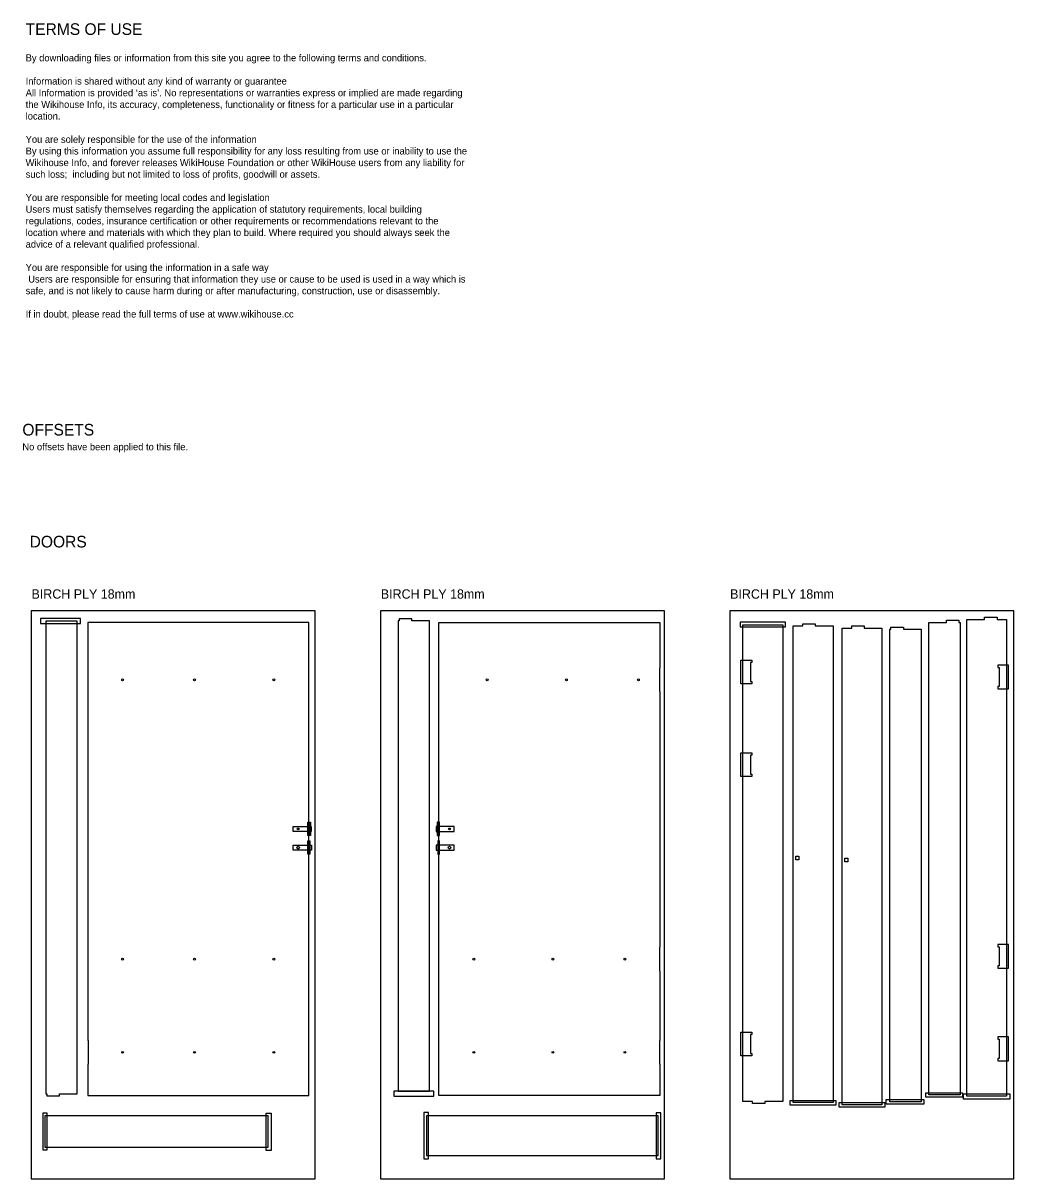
# Model space of a CAD drawing. Header units: inches. Extents: x -2871 to 2516, y -1264 to 7476.
# Drawn here: x -2871 to 1384, y 2512 to 7476 of the extents above; entities that cross this region are included whole.
import ezdxf

# ---------------------------------------------------------------- set-up
doc = ezdxf.new("R2010")
doc.units = ezdxf.units.IN
doc.header["$MEASUREMENT"] = 0
for name, color, linetype in [('0_SHEET_BirchPly 2440x1220x18', 3, 'CONTINUOUS'), ('1_anyTOOL_1mmDEEP_INSIDE', 2, 'CONTINUOUS'), ('3_anyTOOL_CUTTHROUGH_INSIDE', 4, 'CONTINUOUS'), ('4_anyTOOL_13mmDEEP_INSIDE', 1, 'CONTINUOUS'), ('5_anyTOOL_9mmDEEP_INSIDE', 6, 'CONTINUOUS'), ('6_anyTOOL_CUTTHROUGH_OUTSIDE', 5, 'CONTINUOUS')]:
    doc.layers.add(name, color=color, linetype=linetype)

msp = doc.modelspace()

# ---------------------------------------------------------------- linework, layer by layer
at = {"layer": '0_SHEET_BirchPly 2440x1220x18'}
for points in [[(-2836.2, 4952.1), (-2836.2, 2512.1), (-1616.2, 2512.1), (-1616.2, 4952.1)], [(-1336.2, 4952.1), (-1336.2, 2512.1), (-116.2, 2512.1), (-116.2, 4952.1)], [(163.8, 4952.1), (163.8, 2512.1), (1383.8, 2512.1), (1383.8, 4952.1)]]:
    msp.add_lwpolyline(points, close=True, dxfattribs=at)
at = {"layer": '1_anyTOOL_1mmDEEP_INSIDE'}
for points in [[(211.5, 4739.6), (258.3, 4739.6), (258.3, 4729.6), (252.3, 4729.6), (252.3, 4647.6), (258.3, 4647.6), (258.3, 4637.6), (211.5, 4637.6), (211.5, 4739.6)], [(1361, 4718.8), (1314.2, 4718.8), (1314.2, 4708.8), (1320.2, 4708.8), (1320.2, 4626.8), (1314.2, 4626.8), (1314.2, 4616.8), (1361, 4616.8), (1361, 4718.8)], [(211.5, 4342.1), (258.3, 4342.1), (258.3, 4332.1), (252.3, 4332.1), (252.3, 4250.1), (258.3, 4250.1), (258.3, 4240.1), (211.5, 4240.1), (211.5, 4342.1)], [(1361, 3519), (1314.2, 3519), (1314.2, 3509), (1320.2, 3509), (1320.2, 3427), (1314.2, 3427), (1314.2, 3417), (1361, 3417), (1361, 3519)], [(211.5, 3142.3), (258.3, 3142.3), (258.3, 3132.3), (252.3, 3132.3), (252.3, 3050.3), (258.3, 3050.3), (258.3, 3040.3), (211.5, 3040.3), (211.5, 3142.3)], [(1361, 3121.5), (1314.2, 3121.5), (1314.2, 3111.5), (1320.2, 3111.5), (1320.2, 3029.5), (1314.2, 3029.5), (1314.2, 3019.5), (1361, 3019.5), (1361, 3121.5)]]:
    msp.add_lwpolyline(points, dxfattribs=at)
at = {"layer": '3_anyTOOL_CUTTHROUGH_INSIDE'}
for points in [[(447.4, 3882.7), (447.4, 3898.7), (460.9, 3898.7), (460.9, 3882.7)], [(657.4, 3873.8), (657.4, 3889.8), (670.9, 3889.8), (670.9, 3873.8)]]:
    msp.add_lwpolyline(points, close=True, dxfattribs=at)
for centre, radius in [((-1689.5, 4014.8), 4), ((-1040.5, 4014.8), 4), ((-1689.8, 3934.6), 6), ((-1040.3, 3934.6), 6)]:
    msp.add_circle(centre, radius, dxfattribs=at)
at = {"layer": '4_anyTOOL_13mmDEEP_INSIDE'}
for points in [[(-1647.6, 4043.4), (-1640.1, 4043.4), (-1640.1, 3986.4), (-1647.6, 3986.4)], [(-1644.6, 4043.4), (-1637.1, 4043.4), (-1637.1, 3986.4), (-1644.6, 3986.4)], [(-1085.5, 4043.4), (-1093, 4043.4), (-1093, 3986.4), (-1085.5, 3986.4)], [(-1082.5, 4043.4), (-1090, 4043.4), (-1090, 3986.4), (-1082.5, 3986.4)], [(-1647.6, 3963.4), (-1640.1, 3963.4), (-1640.1, 3906.4), (-1647.6, 3906.4)], [(-1082.5, 3963.4), (-1090, 3963.4), (-1090, 3906.4), (-1082.5, 3906.4)]]:
    msp.add_lwpolyline(points, close=True, dxfattribs=at)
at = {"layer": '5_anyTOOL_9mmDEEP_INSIDE'}
for points in [[(-2796, 4897.9), (-2624.6, 4897.9), (-2624.6, 4918.2), (-2796, 4918.2)], [(208.7, 4882.3), (403.2, 4882.3), (403.2, 4902.7), (208.7, 4902.7)], [(-1710.6, 4025.9), (-1633.2, 4025.9), (-1633.2, 4003.9), (-1710.6, 4003.9)], [(-1019.5, 4025.9), (-1096.9, 4025.9), (-1096.9, 4003.9), (-1019.5, 4003.9)], [(-1710.6, 3945.9), (-1632.8, 3945.9), (-1632.8, 3923.9), (-1710.6, 3923.9)], [(-1019.5, 3945.9), (-1097.2, 3945.9), (-1097.2, 3923.9), (-1019.5, 3923.9)], [(-1279.2, 2867.8), (-1107.8, 2867.8), (-1107.8, 2888.1), (-1279.2, 2888.1)], [(1005.9, 2882.1), (1162.8, 2882.1), (1162.8, 2862.7), (1005.9, 2862.7)], [(423, 2848.7), (619.2, 2848.7), (619.2, 2828.1), (423, 2828.1)], [(632.8, 2839.8), (829.7, 2839.8), (829.7, 2820.6), (632.8, 2820.6)], [(835.2, 2852.3), (997.2, 2852.3), (997.2, 2833.1), (835.2, 2833.1)], [(1168, 2876.8), (1366.6, 2876.8), (1366.6, 2854.8), (1168, 2854.8)], [(-2768.2, 2794.4), (-2785.5, 2794.4), (-2785.5, 2637.5), (-2768.2, 2637.5)], [(-1827.2, 2795), (-1806.3, 2795), (-1806.3, 2633.3), (-1827.2, 2633.3)], [(-1129.6, 2796.7), (-1150.7, 2796.7), (-1150.7, 2597.9), (-1129.6, 2597.9)], [(-131.9, 2795.8), (-152.6, 2795.8), (-152.6, 2598.6), (-131.9, 2598.6)]]:
    msp.add_lwpolyline(points, close=True, dxfattribs=at)
for centre in [(-2443.6, 4655.6), (-2134.6, 4655.6), (-1794.6, 4655.6), (-877.9, 4655.6), (-537.9, 4655.6), (-228.9, 4655.6), (-2443.6, 3455.8), (-2134.6, 3455.8), (-1794.6, 3455.8), (-935.5, 3455.8), (-595.5, 3455.8), (-286.5, 3455.8), (-2443.6, 3055.6), (-2134.6, 3055.6), (-1794.6, 3055.6), (-935.5, 3055.6), (-595.5, 3055.6), (-286.5, 3055.6)]:
    msp.add_circle(centre, 4, dxfattribs=at)
at = {"layer": '6_anyTOOL_CUTTHROUGH_OUTSIDE'}
for points in [[(-1125.9, 4908.1), (-1202, 4908.1), (-1202, 4917.1), (-1256, 4917.1), (-1256, 4908.1), (-1261, 4908.1), (-1261, 2888.1), (-1125.9, 2888.1)], [(1181.6, 2867.8), (1181.6, 2876.8), (1181.6, 4914.8), (1257.7, 4914.8), (1257.7, 4923.8), (1311.7, 4923.8), (1311.7, 4914.8), (1352.7, 4914.8), (1352.7, 4718.8), (1352.7, 4616.8), (1352.7, 3519), (1352.7, 3417), (1352.7, 3119), (1352.7, 3022), (1352.7, 2876.8), (1352.7, 2867.8)], [(-2638.5, 4906.9), (-2773.6, 4906.9), (-2773.6, 2877.9), (-2768.6, 2877.9), (-2768.6, 2868.9), (-2714.6, 2868.9), (-2714.6, 2877.9), (-2638.5, 2877.9)], [(-1644.6, 4901.6), (-2593.6, 4901.6), (-2593.6, 4706.6), (-2592.6, 4706.6), (-2592.6, 4604.6), (-2593.6, 4604.6), (-2593.6, 3506.8), (-2592.6, 3506.8), (-2592.6, 3404.8), (-2593.5, 3404.8), (-2593.6, 3106.8), (-2591.6, 3106.8), (-2591.6, 3004.8), (-2593.6, 3004.8), (-2593.6, 2869.6), (-1644.6, 2869.6), (-1644.6, 3906.4), (-1644.6, 3963.4), (-1644.6, 3986.4), (-1644.6, 4043.4)], [(-1085.5, 4901.6), (-136.5, 4901.6), (-136.5, 4706.6), (-137.5, 4706.6), (-137.5, 4604.6), (-136.5, 4604.6), (-136.5, 3506.8), (-137.5, 3506.8), (-137.5, 3404.8), (-136.6, 3404.8), (-136.5, 3106.8), (-138.5, 3106.8), (-138.5, 3004.8), (-136.5, 3004.8), (-136.5, 2869.6), (-1085.5, 2869.6), (-1085.5, 3906.4), (-1085.5, 3963.4), (-1085.5, 3986.4), (-1085.5, 4043.4)], [(314.8, 2844.3), (314.8, 2835.3), (260.8, 2835.3), (260.8, 2844.3), (219.8, 2844.3), (219.8, 3040.3), (219.8, 3142.3), (219.8, 4240.1), (219.8, 4342.1), (219.8, 4640.1), (219.8, 4737.1), (219.8, 4882.3), (219.8, 4891.3), (390.9, 4891.3), (390.9, 4882.3), (390.9, 2844.3)], [(436.1, 2839.7), (436.1, 2848.7), (436.1, 4886.7), (477.1, 4886.7), (477.1, 4895.7), (531.1, 4895.7), (531.1, 4886.7), (607.2, 4886.7), (607.2, 2848.7), (607.2, 2839.7)], [(646.2, 2830.8), (646.2, 2839.8), (646.2, 4877.8), (687.2, 4877.8), (687.2, 4886.8), (741.2, 4886.8), (741.2, 4877.8), (817.3, 4877.8), (817.3, 2839.8), (817.3, 2830.8)], [(850.7, 2843.3), (850.7, 2852.3), (850.7, 4872.3), (855.7, 4872.3), (855.7, 4881.3), (909.7, 4881.3), (909.7, 4872.3), (985.8, 4872.3), (985.8, 2852.3), (985.8, 2843.3)], [(1017.9, 2873.1), (1017.9, 2882.1), (1017.9, 4902.1), (1094, 4902.1), (1094, 4911.1), (1148, 4911.1), (1148, 4902.1), (1153, 4902.1), (1153, 2882.1), (1153, 2873.1)], [(-1818.2, 2783.2), (-2777.2, 2783.2), (-2777.2, 2648.1), (-1818.2, 2648.1)], [(-143.6, 2783.2), (-1138.6, 2783.2), (-1138.6, 2612.1), (-143.6, 2612.1)]]:
    msp.add_lwpolyline(points, close=True, dxfattribs=at)

# ---------------------------------------------------------------- texts
at = {"layer": '0_SHEET_BirchPly 2440x1220x18', "attachment_point": 1}
for s, insert, char_height, width in [('{\\H2.5x;TERMS OF USE\\P\\H0.6x;\\PBy downloading files or information from this site you agree to the following terms and conditions.\\P\\PInformation is shared without any kind of warranty or guarantee\\PAll Information is provided \\fArial|b0|i0|c0|p0;‘\\Ftxt|c0;as is\\fArial|b0|i0|c0|p0;’\\Ftxt|c0;. No representations or warranties express or implied are made regarding the Wikihouse Info, its accuracy, completeness, functionality or fitness for a particular use in a particular location.  \\P\\PYou are solely responsible for the use of the information\\PBy using this information you assume full responsibility for any loss resulting from use or inability to use the Wikihouse Info, and forever releases WikiHouse Foundation or other WikiHouse users from any liability for such loss;  including but not limited to loss of profits, goodwill or assets.\\P\\PYou are responsible for meeting local codes and legislation\\PUsers must satisfy themselves regarding the application of statutory requirements, local building regulations, codes, insurance certification or other requirements or recommendations relevant to the location where and materials with which they plan to build. Where required you should always seek the advice of a relevant qualified professional.\\P\\PYou are responsible for using the information in a safe way\\P Users are responsible for ensuring that information they use or cause to be used is used in a way which is safe, and is not likely to cause harm during or after manufacturing, construction, use or disassembly.\\P\\PIf in doubt, please read the full terms of use at www.wikihouse.cc}', (-2859.9, 7475), 20, 1891.474), ('{\\H2.5x;OFFSETS\\H0.6x;\\PNo offsets have been applied to this file.}', (-2874, 5754.6), 20, 1891.474), ('{\\H2.5x;DOORS}', (-2842.9, 5273.8), 20, 1891.474), ('BIRCH PLY 18mm', (-2834.7, 5044), 40, 871.788), ('BIRCH PLY 18mm', (-1334.7, 5044), 40, 871.788), ('BIRCH PLY 18mm', (165.3, 5044), 40, 871.788)]:
    msp.add_mtext(s, dxfattribs=dict(at, insert=insert, char_height=char_height, width=width))

doc.saveas('drawing.dxf')
